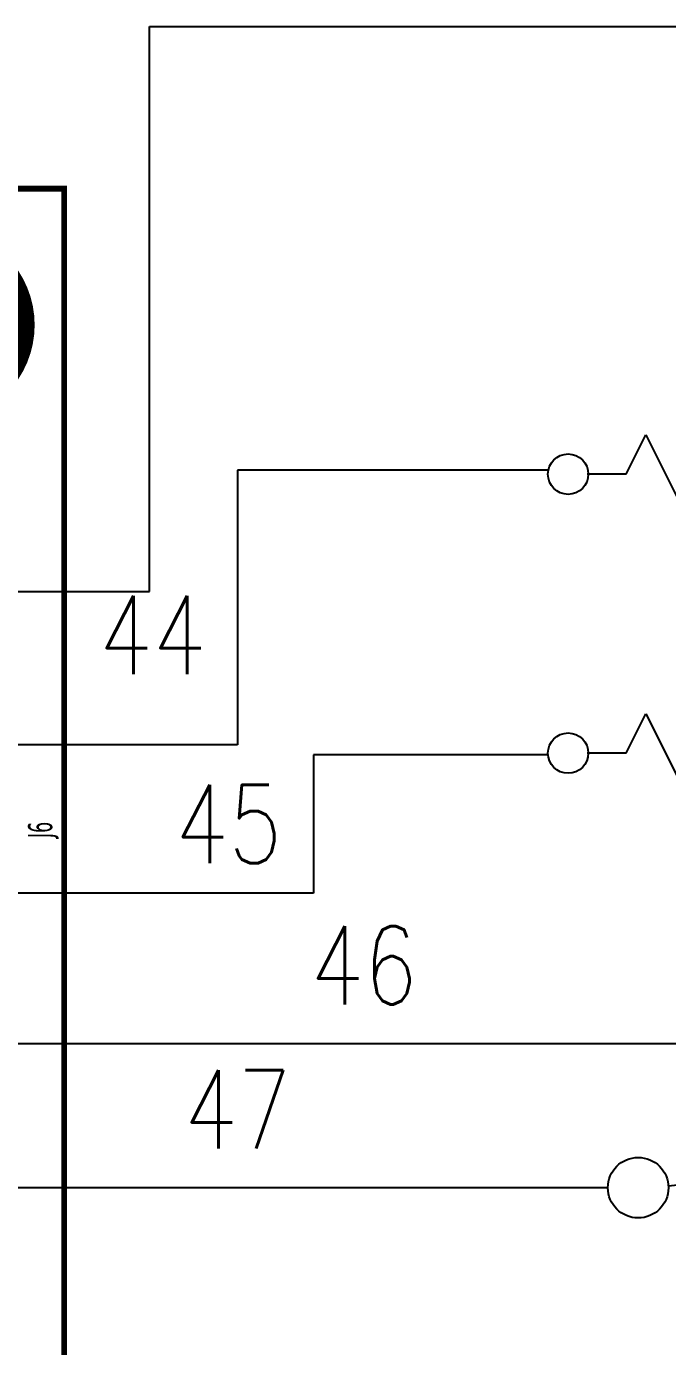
# Model space of a CAD drawing. Header units: millimetres. Extents: x 123.5 to 144.3, y 105.4 to 121.6.
# Drawn here: x 138.624 to 139.647, y 109.151 to 111.256 of the extents above; entities that cross this region are included whole.
import ezdxf
from ezdxf.enums import TextEntityAlignment as Align

# ---------------------------------------------------------------- set-up
doc = ezdxf.new("R2010")
doc.units = ezdxf.units.MM
for name, color, linetype in [('DESC', 250, 'Continuous'), ('LOC', 8, 'Continuous'), ('SYMS', 7, 'Continuous'), ('TAGS', 250, 'Continuous'), ('WIREFIXED', 7, 'Continuous'), ('WIRES', 7, 'Continuous')]:
    doc.layers.add(name, color=color, linetype=linetype)
doc.styles.get("Standard").update_dxf_attribs({"font": 'tahoma.ttf'})
doc.styles.add('WD', font='romans.shx')

# ---------------------------------------------------------------- blocks, each defined once
blk = doc.blocks.new('EPAD')
at = {"const_width": 0.5}
blk.add_lwpolyline([(-0.25, 0, 1), (0.25, 0, 1)], format="xyb", close=True, dxfattribs=at)
blk = doc.blocks.new('oard')
at = {"const_width": 0.00787}
blk.add_lwpolyline([(155.9889, 119.4043), (162.6345, 119.4043), (162.6345, 122.5185), (155.9889, 122.5185), (155.9889, 119.4043)], dxfattribs=at)
blk.add_lwpolyline([(155.9889, 119.4043), (162.6345, 119.4043), (162.6345, 122.5185), (155.9889, 122.5185), (155.9889, 119.4043)], dxfattribs=at)
blk.add_lwpolyline([(155.9889, 119.4043), (162.6345, 119.4043), (162.6345, 122.5185), (155.9889, 122.5185), (155.9889, 119.4043)], dxfattribs=at)
at = {"xscale": 0.26, "yscale": 0.26}
blk.add_blockref('EPAD', (162.4653, 122.3374), dxfattribs=at)
at = {"width": 0.625}
blk.add_text('J6', height=0.032, rotation=90, dxfattribs=at).set_placement((162.6186, 121.6552))
blk.add_text('J6', height=0.032, rotation=90, dxfattribs=at).set_placement((162.6186, 121.6552))
blk.add_text('J6', height=0.032, rotation=90, dxfattribs=at).set_placement((162.6186, 121.6552))
blk = doc.blocks.new('HTS12')
at = {"linetype": 'Continuous'}
blk.add_line((-0.1231, 0.002), (0.1594, 0.0326), dxfattribs=at)
for p, q in [((0, 0.0153), (0, -0.0168)), ((0, -0.0168), (0.0312, -0.0168)), ((0.0312, -0.0168), (0.0312, -0.0481)), ((0.0312, -0.0481), (-0.0312, -0.0481)), ((-0.0312, -0.0481), (-0.0312, -0.0793)), ((-0.0312, -0.0793), (0, -0.0793)), ((0, -0.0793), (0, -0.1106))]:
    blk.add_line(p, q)
for centre in [(-0.1553, 0), (0.1553, 0)]:
    blk.add_circle(centre, 0.0322)
at = {"style": 'WD', "width": 0.7}
for tag, p in [('INST', (0, 0.7321)), ('LOC', (0, 0.5625)), ('DESC1', (0, 0.4062)), ('DESC2', (0, 0.25)), ('XREF', (0, -0.3144))]:
    blk.add_attdef(tag, text='', height=0.125, dxfattribs=at).set_placement(p, align=Align.CENTER)
at = {"style": 'WD'}
blk.add_attdef('TAG1', text='', height=0.125, dxfattribs=at).set_placement((0, 0.0938), align=Align.CENTER)
for tag, p in [('X2LINK', (0, 0.0781)), ('X8LINK', (0, -0.1406))]:
    blk.add_attdef(tag, p, '', height=0.01, dxfattribs=at)
for tag, p, height, flags in [('FAMILY', (0.0376, 0.0371), 0.01, 9), ('CONTACT', (0.0376, 0.0204), 0.01, 1), ('X4TERM01', (-0.1875, 0), 0.0125, 1), ('X1TERM02', (0.1875, 0), 0.0125, 1)]:
    blk.add_attdef(tag, p, '', height=height, dxfattribs=dict(at, flags=flags))
at = {"linetype": 'Continuous', "style": 'WD', "flags": 9}
for tag, p in [('CAT', (0.0626, -0.0071)), ('MFG', (0.0626, -0.0266)), ('ASSYCODE', (0.0625, -0.0469))]:
    blk.add_attdef(tag, text='', height=0.01, dxfattribs=at).set_placement(p, align=Align.CENTER)
at = {"linetype": 'Continuous', "style": 'WD', "flags": 8}
blk.add_attdef('TERM01', text='', height=0.125, dxfattribs=at).set_placement((-0.25, -0.0158), align=Align.TOP_RIGHT)
blk.add_attdef('TERM02', text='', height=0.125, dxfattribs=at).set_placement((0.25, -0.0158), align=Align.TOP_LEFT)
at = {"style": 'WD', "width": 0.7}
for tag, p in [('RATING1', (0.2754, -0.2988)), ('WDTAGALT', (0.2806, -0.4658))]:
    blk.add_attdef(tag, p, '', height=0.125, dxfattribs=at)
blk = doc.blocks.new('VRE1T')
for p, q in [((0, 0.125), (0, 0.1875)), ((0.0625, 0.0938), (0, 0.125)), ((-0.0625, 0.0312), (0.0625, 0.0938)), ((0.0625, -0.0312), (-0.0625, 0.0312)), ((-0.0625, -0.0938), (0.0625, -0.0312)), ((0, -0.125), (-0.0625, -0.0938)), ((0, -0.125), (0, -0.1875))]:
    blk.add_line(p, q)
for centre in [(0, 0.2178), (0, -0.2178)]:
    blk.add_circle(centre, 0.0322)
at = {"style": 'WD'}
for tag, p, width in [('INST', (0.2188, 0.4564), 0.7), ('LOC', (0.2188, 0.2868), 0.7), ('TAG1', (0.1269, 0.1305), 0.9), ('RATING1', (0.125, -0.0257), 0.7), ('RATING2', (0.125, -0.182), 0.7), ('DESC1', (0.1287, -0.3382), 0.7), ('DESC2', (0.1287, -0.4945), 0.7)]:
    blk.add_attdef(tag, p, '', height=0.125, dxfattribs=dict(at, width=width))
at = {"linetype": 'Continuous', "style": 'WD', "flags": 8}
blk.add_attdef('TERM01', text='', height=0.125, dxfattribs=at).set_placement((-0.055, 0.2691), align=Align.RIGHT)
at = {"color": 7, "style": 'WD', "flags": 1}
for tag, p in [('X2TERM01', (0, 0.25)), ('X8TERM02', (0, -0.25))]:
    blk.add_attdef(tag, p, '', height=0.0125, dxfattribs=at)
at = {"style": 'WD', "flags": 9}
blk.add_attdef('FAMILY', (-0.1836, 0.2047), '', height=0.01, rotation=90, dxfattribs=at)
at = {"linetype": 'Continuous', "style": 'WD', "flags": 9}
for tag, p in [('CAT', (-0.1394, 0.2297)), ('MFG', (-0.12, 0.2278)), ('ASSYCODE', (-0.0938, 0.2188))]:
    blk.add_attdef(tag, text='', height=0.01, rotation=90, dxfattribs=at).set_placement(p, align=Align.CENTER)
at = {"linetype": 'Continuous', "style": 'WD', "flags": 8}
blk.add_attdef('TERM02', text='', height=0.125, dxfattribs=at).set_placement((-0.0407, -0.2759), align=Align.TOP_RIGHT)
blk = doc.blocks.new('HRE1T')
for p, q in [((-0.125, 0), (-0.0938, 0.0625)), ((-0.0938, 0.0625), (-0.0312, -0.0625)), ((-0.0312, -0.0625), (0.0312, 0.0625)), ((0.0312, 0.0625), (0.0938, -0.0625)), ((-0.125, 0), (-0.1875, 0)), ((0.0938, -0.0625), (0.125, 0)), ((0.125, 0), (0.1875, 0))]:
    blk.add_line(p, q)
for centre in [(-0.2178, 0), (0.2178, 0)]:
    blk.add_circle(centre, 0.0322)
at = {"style": 'WD'}
for tag, width, p in [('INST', 0.7, (0, 0.8883)), ('LOC', 0.7, (0, 0.7187)), ('DESC1', 0.7, (0, 0.5625)), ('DESC2', 0.7, (0, 0.4062)), ('RATING1', 0.9, (0.0055, 0.0938))]:
    blk.add_attdef(tag, text='', height=0.125, dxfattribs=dict(at, width=width)).set_placement(p, align=Align.CENTER)
blk.add_attdef('TAG1', text='', height=0.125, dxfattribs=at).set_placement((0, 0.25), align=Align.CENTER)
for tag, p, height, flags in [('FAMILY', (0.2047, 0.1523), 0.01, 9), ('X4TERM01', (-0.25, 0), 0.0125, 1), ('X1TERM02', (0.25, 0), 0.0125, 1)]:
    blk.add_attdef(tag, p, '', height=height, dxfattribs=dict(at, flags=flags))
at = {"linetype": 'Continuous', "style": 'WD', "flags": 9}
for tag, p in [('CAT', (0.2297, 0.1082)), ('MFG', (0.2278, 0.0887)), ('ASSYCODE', (0.2188, 0.0625))]:
    blk.add_attdef(tag, text='', height=0.01, dxfattribs=at).set_placement(p, align=Align.CENTER)
at = {"linetype": 'Continuous', "style": 'WD', "flags": 8}
blk.add_attdef('TERM01', text='', height=0.125, dxfattribs=at).set_placement((-0.3125, -0.047), align=Align.TOP_RIGHT)
blk.add_attdef('TERM02', text='', height=0.125, dxfattribs=at).set_placement((0.3125, -0.047), align=Align.TOP_LEFT)
at = {"style": 'WD', "width": 0.9}
blk.add_attdef('RATING2', text='', height=0.125, dxfattribs=at).set_placement((0.0055, -0.125), align=Align.TOP_CENTER)
blk = doc.blocks.new('PT1004Hilos')
at = {"layer": 'SYMS'}
for name, p in [('VRE1T', (140.0162, 112.4312)), ('HRE1T', (139.7969, 112.2207)), ('HRE1T', (139.7969, 111.7758)), ('VRE1T', (140.0162, 111.5491))]:
    blk.add_blockref(name, p, dxfattribs=at)
ref = blk.add_blockref('VRE1T', (140.0151, 111.9971), dxfattribs=at)
ref.add_attrib('INST', 'PT100', (140.2339, 112.4535), dxfattribs={"layer": 'LOC', "height": 0.125, "style": 'WD', "width": 0.7})
blk = doc.blocks.new('WD_WNV')
at = {"style": 'WD', "flags": 1}
for tag, p in [('W01USER', (-0.0625, 0.0938)), ('W02USER', (-0.0625, 0.0859)), ('W03USER', (-0.0625, 0.0781)), ('W04USER', (-0.0625, 0.0703)), ('W05USER', (-0.0625, 0.0625)), ('W06USER', (-0.0625, 0.0547)), ('W07USER', (-0.0625, 0.0469)), ('W08USER', (-0.0625, 0.0391)), ('W09USER', (-0.0625, 0.0312)), ('W10USER', (-0.0625, 0.0234))]:
    blk.add_attdef(tag, text='', height=0.005, dxfattribs=at).set_placement(p, align=Align.CENTER)
at = {"linetype": 'Continuous', "style": 'WD', "width": 0.8}
blk.add_attdef('WIRENO', text='', height=0.125, dxfattribs=at).set_placement((-0.05, 0), align=Align.MIDDLE_RIGHT)
blk = doc.blocks.new('WD_WNH')
at = {"linetype": 'Continuous', "style": 'WD', "width": 0.8}
blk.add_attdef('WIRENO', text='', height=0.125, dxfattribs=at).set_placement((0, 0.0625), align=Align.CENTER)
at = {"style": 'WD', "flags": 1}
for tag, p in [('W01USER', (0, 0.0781)), ('W02USER', (0, 0.0703)), ('W03USER', (0, 0.0625)), ('W04USER', (0, 0.0547)), ('W05USER', (0, 0.0469)), ('W06USER', (0, 0.0391)), ('W07USER', (0, 0.0312)), ('W08USER', (0, 0.0234)), ('W09USER', (0, 0.0156)), ('W10USER', (0, 0.0078))]:
    blk.add_attdef(tag, text='', height=0.005, dxfattribs=at).set_placement(p, align=Align.CENTER)

msp = doc.modelspace()

# ---------------------------------------------------------------- linework, layer by layer
at = {"layer": 'WIRES'}
for p, q in [((138.8201, 110.3551), (138.8201, 111.2564)), ((138.8201, 111.2564), (139.9307, 111.2564)), ((139.4565, 110.5485), (138.9604, 110.5485)), ((138.9604, 110.5485), (138.9604, 110.1105)), ((138.3357, 110.3551), (138.8201, 110.3551)), ((138.9604, 110.1105), (138.3854, 110.1105)), ((139.4561, 110.0944), (139.0819, 110.0944)), ((139.0819, 110.0944), (139.0819, 109.8741)), ((139.0819, 109.8741), (138.369, 109.8741)), ((139.8992, 109.6338), (138.4248, 109.6338)), ((139.5516, 109.4043), (138.3691, 109.4043))]:
    msp.add_line(p, q, dxfattribs=at)

# ---------------------------------------------------------------- block references
at = {"layer": 'DESC', "xscale": 1.2, "yscale": 1.2, "zscale": 1.2}
msp.add_blockref('oard', (-56.4775, -36.0246), dxfattribs=at)
at = {"layer": 'DESC'}
msp.add_blockref('PT1004Hilos', (-0.091, -1.6784), dxfattribs=at)
at = {"layer": 'SYMS'}
ref = msp.add_blockref('HTS12', (139.8328, 109.4043), dxfattribs=dict(at, xscale=1.5, yscale=1.5, zscale=1.5))
ref.add_attrib('DESC1', '0-90°C', dxfattribs={"layer": 'DESC', "height": 0.1875, "style": 'WD', "width": 0.7}).set_placement((139.9049, 108.5774), align=Align.CENTER)
ref.add_attrib('TAG1', 'TAS1', dxfattribs={"layer": 'TAGS', "height": 0.1875, "style": 'WD'}).set_placement((139.8328, 108.8373), align=Align.CENTER)
at = {"layer": 'WIREFIXED'}
ref = msp.add_blockref('WD_WNV', (138.9604, 110.2857), dxfattribs=at)
ref.add_attrib('WIRENOF', '44', dxfattribs={"linetype": 'Continuous', "height": 0.125, "style": 'WD', "width": 0.8}).set_placement((138.9104, 110.2857), align=Align.MIDDLE_RIGHT)
ref = msp.add_blockref('WD_WNV', (139.0819, 109.9842), dxfattribs=at)
ref.add_attrib('WIRENOF', '45', dxfattribs={"linetype": 'Continuous', "height": 0.125, "style": 'WD', "width": 0.8}).set_placement((139.0319, 109.9842), align=Align.MIDDLE_RIGHT)
ref = msp.add_blockref('WD_WNH', (139.162, 109.6338), dxfattribs=at)
ref.add_attrib('WIRENOF', '46', dxfattribs={"linetype": 'Continuous', "height": 0.125, "style": 'WD', "width": 0.8}).set_placement((139.162, 109.6963), align=Align.CENTER)
ref = msp.add_blockref('WD_WNH', (138.9604, 109.4043), dxfattribs=at)
ref.add_attrib('WIRENOF', '47', dxfattribs={"linetype": 'Continuous', "height": 0.125, "style": 'WD', "width": 0.8}).set_placement((138.9604, 109.4668), align=Align.CENTER)

doc.saveas('drawing.dxf')
